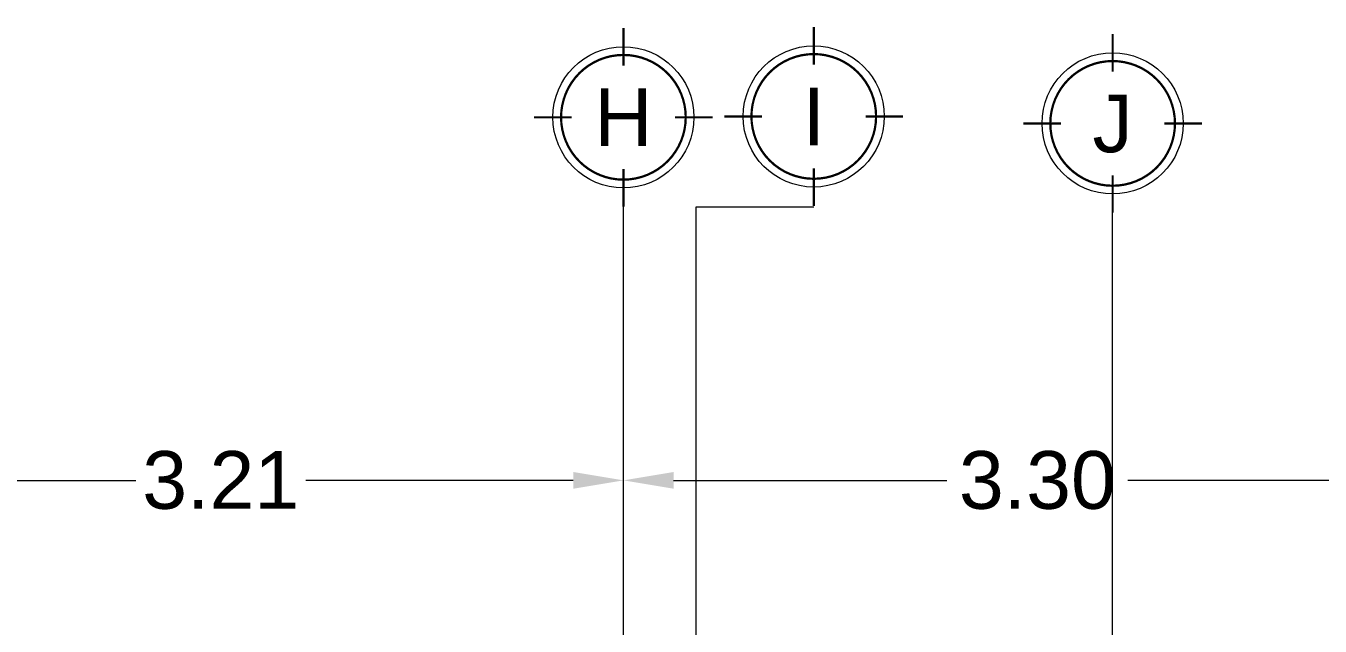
# Model space of a CAD drawing. Header units: metres. Extents: x 14 to 161, y 5 to 309.
# Drawn here: x 113.14 to 118.3, y 81.6 to 83.99 of the extents above; entities that cross this region are included whole.
import ezdxf
from ezdxf.enums import TextEntityAlignment as Align

# ---------------------------------------------------------------- set-up
doc = ezdxf.new("R2010")
doc.units = ezdxf.units.M
doc.header["$PDMODE"] = 35
doc.linetypes.add('CENTRO2', pattern=[0.8999999999999999, 0.6, -0.1, 0.1, -0.1])
doc.layers.add('E-Burbuja eje', color=5, linetype='Continuous', lineweight=15)
doc.layers.add('E-Ejes', color=1, linetype='CENTRO2', lineweight=9)
doc.layers.add('E-Cotas', color=2, linetype='Continuous')
doc.styles.add('ARIAL', font='arial.ttf')
doc.styles.add('General', font='arial.ttf', dxfattribs={"height": 2.3})
doc.dimstyles.new('Generales', dxfattribs={"dimscale": 0, "dimtxt": 2.3, "dimasz": 2, "dimexe": 1.25, "dimexo": 0.625, "dimtad": 0, "dimtih": 1, "dimtoh": 1, "dimzin": 1, "dimdsep": 46, "dimtxsty": 'General', "dimcen": 2, "dimclrd": 2, "dimclre": 2, "dimclrt": 3, "dimadec": 0, "dimazin": 0, "dimtfac": 1, "dimtmove": 0, "dimatfit": 3, "dimfxl": 1, "dimlwd": 13, "dimlwe": 13, "dimarcsym": 0})

# ---------------------------------------------------------------- blocks, each defined once
blk = doc.blocks.new('k-burb-colmn')
at = {"const_width": 0.00024}
for points in [[(0, 0.0054999999999996), (0, 0.0095)], [(0, 0.0054999999999996), (0, 0.0095)], [(-0.0054999999999994, -2e-16), (-0.0094999999999997, -2e-16)], [(-0.0054999999999994, -2e-16), (-0.0094999999999997, -2e-16)], [(0.0054999999999995, -2e-16), (0.0094999999999997, -2e-16)], [(0.0054999999999995, -2e-16), (0.0094999999999997, -2e-16)], [(0, -0.0054999999999996), (0, -0.0094999999999998)], [(0, -0.0054999999999996), (0, -0.0094999999999998)]]:
    blk.add_lwpolyline(points, dxfattribs=at)
blk.add_lwpolyline([(-0.0066250000000001, 0, 1), (0.0066250000000002, 0, 1)], format="xyb", close=True, dxfattribs=at)
blk.add_lwpolyline([(-0.0066250000000001, 0, 1), (0.0066250000000002, 0, 1)], format="xyb", close=True, dxfattribs=at)
at = {"linetype": 'Continuous'}
blk.add_circle((0, 0), 0.0075, dxfattribs=at)
blk.add_circle((0, 0), 0.0075, dxfattribs=at)
at = {"color": 2, "style": 'ARIAL'}
blk.add_attdef('NUM', text='', height=0.023, dxfattribs=at).set_placement((0.001240419271051646, 7.585550968140786e-05), align=Align.MIDDLE_CENTER)
blk = doc.blocks.new('*D966')
at = {"layer": 'Defpoints', "color": 0, "ltscale": 0.5, "transparency": 16777216}
for p in [(115.5213769425707, 82.18149732518032), (112.311376937705, 81.42440007653747), (115.5213769425707, 81.42428206499594)]:
    blk.add_point(p, dxfattribs=at)
at = {"layer": 'E-Cotas', "color": 2, "linetype": 'Continuous', "lineweight": 13, "ltscale": 0.5, "transparency": 16777216}
for p, q in [((112.311376937705, 81.48690007653747), (112.311376937705, 82.30649732518032)), ((115.5213769425707, 81.48678206499594), (115.5213769425707, 82.30649732518032)), ((112.511376937705, 82.18149732518032), (113.5774376495512, 82.18149732518032)), ((115.3213769425707, 82.18149732518032), (114.2553162307245, 82.18149732518032))]:
    blk.add_line(p, q, dxfattribs=at)
at = {"layer": 'E-Cotas', "color": 2, "ltscale": 0.5, "transparency": 16777216}
for points in [[(112.511376937705, 82.21483065851365), (112.511376937705, 82.14816399184699), (112.311376937705, 82.18149732518032)], [(115.3213769425707, 82.21483065851365), (115.3213769425707, 82.14816399184699), (115.5213769425707, 82.18149732518032)]]:
    blk.add_solid(points, dxfattribs=at)
at = {"layer": 'E-Cotas', "color": 3, "ltscale": 0.5, "transparency": 16777216, "insert": (113.9163769401378, 82.18149732518032), "char_height": 0.23, "attachment_point": 5, "style": 'General'}
blk.add_mtext('3.21', dxfattribs=at)
blk = doc.blocks.new('*D967')
at = {"layer": 'Defpoints', "color": 0, "ltscale": 0.5, "transparency": 16777216}
for p in [(118.8213769425706, 82.18149732518032), (115.5213769425707, 81.42428206499594), (118.8213769425706, 81.42428206499594)]:
    blk.add_point(p, dxfattribs=at)
at = {"layer": 'E-Cotas', "color": 2, "linetype": 'Continuous', "lineweight": 13, "ltscale": 0.5, "transparency": 16777216}
for p, q in [((115.5213769425707, 81.48678206499594), (115.5213769425707, 82.30649732518032)), ((118.8213769425706, 81.48678206499594), (118.8213769425706, 82.30649732518032)), ((115.7213769425707, 82.18149732518032), (116.8106300121477, 82.18149732518032)), ((118.6213769425706, 82.18149732518032), (117.5321238729936, 82.18149732518032))]:
    blk.add_line(p, q, dxfattribs=at)
at = {"layer": 'E-Cotas', "color": 2, "ltscale": 0.5, "transparency": 16777216}
for points in [[(115.7213769425707, 82.21483065851365), (115.7213769425707, 82.14816399184699), (115.5213769425707, 82.18149732518032)], [(118.6213769425706, 82.21483065851365), (118.6213769425706, 82.14816399184699), (118.8213769425706, 82.18149732518032)]]:
    blk.add_solid(points, dxfattribs=at)
at = {"layer": 'E-Cotas', "color": 3, "ltscale": 0.5, "transparency": 16777216, "insert": (117.1713769425706, 82.18149732518032), "char_height": 0.23, "attachment_point": 5, "style": 'General'}
blk.add_mtext('3.30', dxfattribs=at)

msp = doc.modelspace()

# ---------------------------------------------------------------- linework, layer by layer
at = {"layer": 'E-Ejes', "ltscale": 20}
for points in [[(115.5213769425707, 71.66684341078565), (115.5213769425707, 83.27178936999996)], [(115.8113769425706, 71.66684341078565), (115.8113769425706, 83.27178936999996), (116.2801360877896, 83.27178936999996)], [(117.4713769425706, 71.66684341078565), (117.4713769425706, 83.24745973117473)]]:
    msp.add_lwpolyline(points, dxfattribs=at)

# ---------------------------------------------------------------- block references
at = {"layer": 'E-Burbuja eje', "linetype": 'ByBlock'}
ref = msp.add_blockref('k-burb-colmn', (115.5213769425706, 83.62803936999995), dxfattribs=dict(at, xscale=37.49999999999999, yscale=37.49999999999999, zscale=37.49999999999999))
ref.add_attrib('NUM', 'H', dxfattribs={"layer": '0', "color": 2, "height": 0.23, "style": 'ARIAL'}).set_placement((115.5213769425706, 83.62803936999995), align=Align.MIDDLE_CENTER)
ref = msp.add_blockref('k-burb-colmn', (116.2801360877895, 83.63145609526708), dxfattribs=dict(at, xscale=37.49999999999999, yscale=37.49999999999999, zscale=37.49999999999999))
ref.add_attrib('NUM', 'I', dxfattribs={"layer": '0', "color": 2, "height": 0.23, "style": 'ARIAL'}).set_placement((116.2801360877895, 83.63145609526708), align=Align.MIDDLE_CENTER)
ref = msp.add_blockref('k-burb-colmn', (117.4713769425706, 83.60370973117472), dxfattribs=dict(at, xscale=37.49999999999999, yscale=37.49999999999999, zscale=37.49999999999999))
ref.add_attrib('NUM', 'J', dxfattribs={"layer": '0', "color": 2, "height": 0.23, "style": 'ARIAL'}).set_placement((117.4713769425706, 83.60370973117472), align=Align.MIDDLE_CENTER)

# ---------------------------------------------------------------- dimensions: what is measured, and where the dimension line sits
at = {"layer": 'E-Cotas', "ltscale": 0.5}
for base, p1, p2, picture, middle in [((115.5213769425707, 82.18149732518032), (112.311376937705, 81.42440007653747), (115.5213769425707, 81.42428206499594), '*D966', (113.9163769401378, 82.18149732518032)), ((118.8213769425706, 82.18149732518032), (115.5213769425707, 81.42428206499594), (118.8213769425706, 81.42428206499594), '*D967', (117.1713769425706, 82.18149732518032))]:
    dim = msp.add_linear_dim(base=base, p1=p1, p2=p2, dimstyle='Generales', dxfattribs=at)
    dim.commit()
    dim.dimension.update_dxf_attribs({"geometry": picture, "text_midpoint": middle})

doc.saveas('drawing.dxf')
